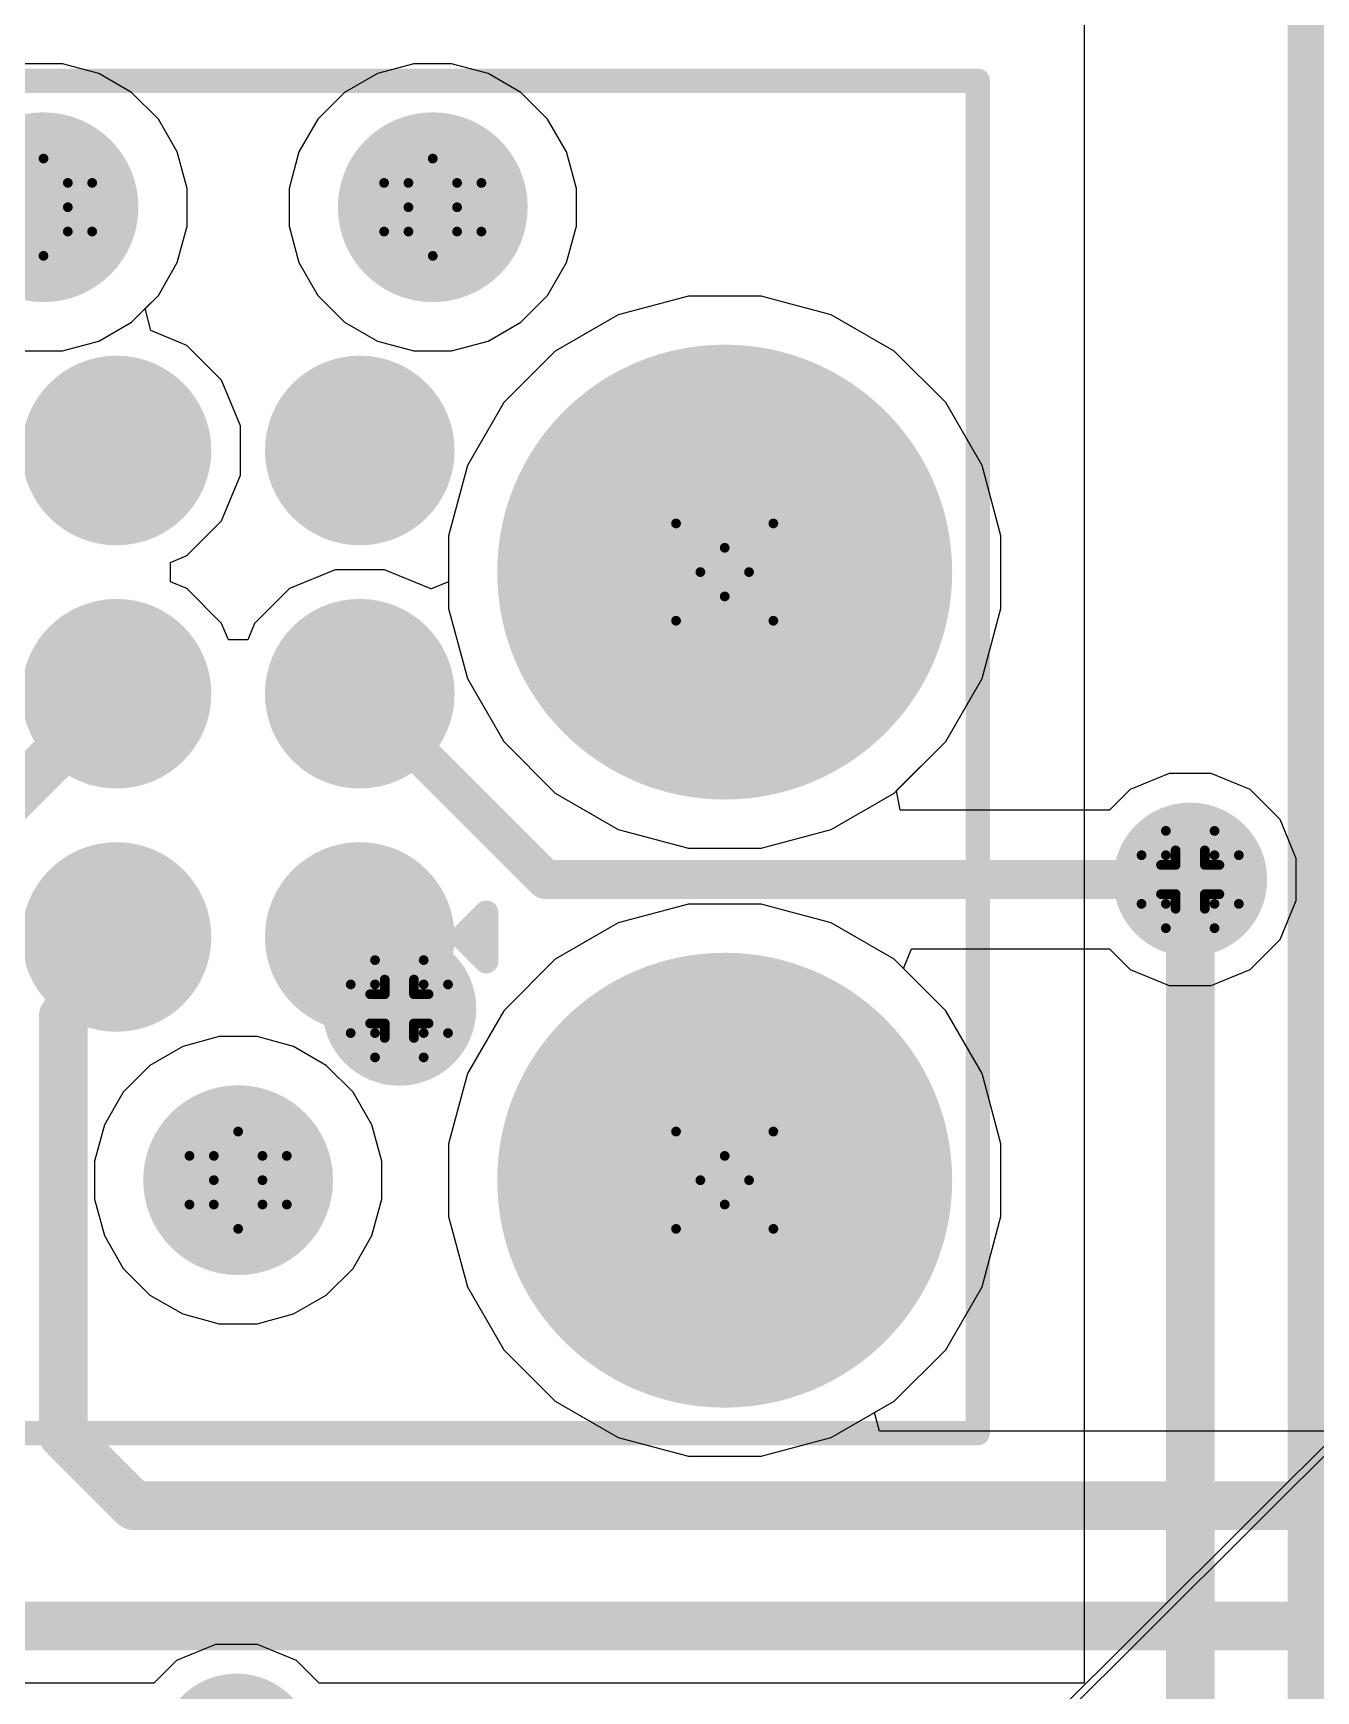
# Model space of a CAD drawing. Header units: inches. Extents: x -5 to 5258, y -4 to 5281.
# Drawn here: x 8.31 to 15.01, y 53.34 to 61.99 of the extents above; entities that cross this region are included whole.
import ezdxf

# ---------------------------------------------------------------- set-up
doc = ezdxf.new("R2010")
doc.units = ezdxf.units.IN
for name, color, linetype in [('Bottom Layer', 5, 'Continuous'), ('Bottom Solder', 6, 'Continuous'), ('Drill Drawing', 1, 'Continuous'), ('Pad Holes', 156, 'Continuous'), ('Top Layer', 1, 'Continuous'), ('Top Overlay', 2, 'Continuous'), ('Top Paste', 8, 'Continuous'), ('Top Solder', 216, 'Continuous'), ('Via Holes', 16, 'Continuous')]:
    doc.layers.add(name, color=color, linetype=linetype)

# ---------------------------------------------------------------- blocks, each defined once
blk = doc.blocks.new('28_UFQFPN__4_4__9')
at = {"layer": 'Top Solder'}
for p in [(-1.7388, 1.7112), (-1.2888, 2.2112)]:
    blk.add_line(p, (5248.3728, 5235.4208), dxfattribs=at)
blk = doc.blocks.new('TC2030_IDC__111')
at = {"layer": 'Bottom Solder'}
h = blk.add_hatch(color=6, dxfattribs=at)
edge = h.paths.add_edge_path()
edge.add_arc((2.54, 1.016), 0.1016, 0, 360)
h = blk.add_hatch(color=6, dxfattribs=at)
edge = h.paths.add_edge_path()
edge.add_arc((-2.54, 0), 0.1016, 0, 360)
h = blk.add_hatch(color=6, dxfattribs=at)
edge = h.paths.add_edge_path()
edge.add_arc((2.54, -1.016), 0.1016, 0, 360)
h = blk.add_hatch(color=6, dxfattribs=at)
edge = h.paths.add_edge_path()
edge.add_arc((-2.54, -2.54), 0.1016, 0, 360)
h = blk.add_hatch(color=6, dxfattribs=at)
edge = h.paths.add_edge_path()
edge.add_arc((0.635, -2.54), 0.1016, 0, 360)
at = {"layer": 'Pad Holes'}
h = blk.add_hatch(color=7, dxfattribs=at)
edge = h.paths.add_edge_path()
edge.add_arc((2.54, 1.016), 0.4955, 0, 360)
h = blk.add_hatch(color=7, dxfattribs=at)
edge = h.paths.add_edge_path()
edge.add_arc((-2.54, 0), 0.4955, 0, 360)
h = blk.add_hatch(color=7, dxfattribs=at)
edge = h.paths.add_edge_path()
edge.add_arc((2.54, -1.016), 0.4955, 0, 360)
h = blk.add_hatch(color=7, dxfattribs=at)
edge = h.paths.add_edge_path()
edge.add_arc((-2.54, -2.54), 1.1875, 0, 360)
h = blk.add_hatch(color=7, dxfattribs=at)
edge = h.paths.add_edge_path()
edge.add_arc((0.635, -2.54), 1.1875, 0, 360)
at = {"layer": 'Top Layer'}
h = blk.add_hatch(color=1, dxfattribs=at)
edge = h.paths.add_edge_path()
edge.add_arc((-1.27, 0.635), 0.3935, 0, 360)
h = blk.add_hatch(color=1, dxfattribs=at)
edge = h.paths.add_edge_path()
edge.add_arc((0, 0.635), 0.3935, 0, 360)
h = blk.add_hatch(color=1, dxfattribs=at)
edge = h.paths.add_edge_path()
edge.add_arc((1.27, 0.635), 0.3935, 0, 360)
h = blk.add_hatch(color=1, dxfattribs=at)
edge = h.paths.add_edge_path()
edge.add_arc((-1.27, -0.635), 0.3935, 0, 360)
h = blk.add_hatch(color=1, dxfattribs=at)
edge = h.paths.add_edge_path()
edge.add_arc((-1.27, -0.635), 0.3935, 0, 360)
h = blk.add_hatch(color=1, dxfattribs=at)
edge = h.paths.add_edge_path()
edge.add_arc((0, -0.635), 0.3935, 0, 360)
h = blk.add_hatch(color=1, dxfattribs=at)
edge = h.paths.add_edge_path()
edge.add_arc((1.27, -0.635), 0.3935, 0, 360)
at = {"layer": 'Top Paste'}
h = blk.add_hatch(color=8, dxfattribs=at)
edge = h.paths.add_edge_path()
edge.add_arc((-1.27, 0.635), 0.3935, 0, 360)
h = blk.add_hatch(color=8, dxfattribs=at)
edge = h.paths.add_edge_path()
edge.add_arc((0, 0.635), 0.3935, 0, 360)
h = blk.add_hatch(color=8, dxfattribs=at)
edge = h.paths.add_edge_path()
edge.add_arc((1.27, 0.635), 0.3935, 0, 360)
h = blk.add_hatch(color=8, dxfattribs=at)
edge = h.paths.add_edge_path()
edge.add_arc((-1.27, -0.635), 0.3935, 0, 360)
h = blk.add_hatch(color=8, dxfattribs=at)
edge = h.paths.add_edge_path()
edge.add_arc((-1.27, -0.635), 0.3935, 0, 360)
h = blk.add_hatch(color=8, dxfattribs=at)
edge = h.paths.add_edge_path()
edge.add_arc((0, -0.635), 0.3935, 0, 360)
h = blk.add_hatch(color=8, dxfattribs=at)
edge = h.paths.add_edge_path()
edge.add_arc((1.27, -0.635), 0.3935, 0, 360)
at = {"layer": 'Top Solder'}
h = blk.add_hatch(color=216, dxfattribs=at)
edge = h.paths.add_edge_path()
edge.add_arc((-1.27, 0.635), 0.4951, 0, 360)
h = blk.add_hatch(color=216, dxfattribs=at)
edge = h.paths.add_edge_path()
edge.add_arc((0, 0.635), 0.4951, 0, 360)
h = blk.add_hatch(color=216, dxfattribs=at)
edge = h.paths.add_edge_path()
edge.add_arc((1.27, 0.635), 0.4951, 0, 360)
h = blk.add_hatch(color=216, dxfattribs=at)
edge = h.paths.add_edge_path()
edge.add_arc((2.54, 1.016), 0.1016, 0, 360)
h = blk.add_hatch(color=216, dxfattribs=at)
edge = h.paths.add_edge_path()
edge.add_arc((-2.54, 0), 0.1016, 0, 360)
h = blk.add_hatch(color=216, dxfattribs=at)
edge = h.paths.add_edge_path()
edge.add_arc((-1.27, -0.635), 0.4951, 0, 360)
h = blk.add_hatch(color=216, dxfattribs=at)
edge = h.paths.add_edge_path()
edge.add_arc((-1.27, -0.635), 0.4951, 0, 360)
h = blk.add_hatch(color=216, dxfattribs=at)
edge = h.paths.add_edge_path()
edge.add_arc((0, -0.635), 0.4951, 0, 360)
h = blk.add_hatch(color=216, dxfattribs=at)
edge = h.paths.add_edge_path()
edge.add_arc((1.27, -0.635), 0.4951, 0, 360)
h = blk.add_hatch(color=216, dxfattribs=at)
edge = h.paths.add_edge_path()
edge.add_arc((2.54, -1.016), 0.1016, 0, 360)
h = blk.add_hatch(color=216, dxfattribs=at)
edge = h.paths.add_edge_path()
edge.add_arc((-2.54, -2.54), 0.1016, 0, 360)
h = blk.add_hatch(color=216, dxfattribs=at)
edge = h.paths.add_edge_path()
edge.add_arc((0.635, -2.54), 0.1016, 0, 360)
at = {"layer": 'Top Overlay'}
for points in [[(-3.8608, 3.8608, 0.127, 0.127, 0), (-3.8608, -3.8608, 0.127, 0.127, 0)], [(3.2004, 3.8608, 0.127, 0.127, 0), (3.2004, -3.8608, 0.127, 0.127, 0)], [(-1.27, -1.1684, 0.127, 0.127, 0), (-1.397, -1.2954, 0.127, 0.127, 0)], [(-1.27, -1.1684, 0.127, 0.127, 0), (-1.143, -1.2954, 0.127, 0.127, 0)], [(-1.397, -1.2954, 0.127, 0.127, 0), (-1.143, -1.2954, 0.127, 0.127, 0)], [(-3.8608, -3.8608, 0.127, 0.127, 0), (3.2004, -3.8608, 0.127, 0.127, 0)]]:
    blk.add_lwpolyline(points, format="xyseb", dxfattribs=at)
for points in [[(-1.3017, -1.1684, 0.0635, 0.0635, 1), (-1.2383, -1.1684, 0.0635, 0.0635, 1)], [(-1.3017, -1.1684, 0.0635, 0.0635, 1), (-1.2383, -1.1684, 0.0635, 0.0635, 1)], [(-1.4287, -1.2954, 0.0635, 0.0635, 1), (-1.3653, -1.2954, 0.0635, 0.0635, 1)], [(-1.4287, -1.2954, 0.0635, 0.0635, 1), (-1.3653, -1.2954, 0.0635, 0.0635, 1)], [(-1.1748, -1.2954, 0.0635, 0.0635, 1), (-1.1113, -1.2954, 0.0635, 0.0635, 1)], [(-1.1748, -1.2954, 0.0635, 0.0635, 1), (-1.1113, -1.2954, 0.0635, 0.0635, 1)], [(-3.8925, -3.8608, 0.0635, 0.0635, 1), (-3.8291, -3.8608, 0.0635, 0.0635, 1)], [(-3.8925, -3.8608, 0.0635, 0.0635, 1), (-3.8291, -3.8608, 0.0635, 0.0635, 1)], [(3.1686, -3.8608, 0.0635, 0.0635, 1), (3.2321, -3.8608, 0.0635, 0.0635, 1)], [(3.1686, -3.8608, 0.0635, 0.0635, 1), (3.2321, -3.8608, 0.0635, 0.0635, 1)]]:
    blk.add_lwpolyline(points, format="xyseb", close=True, dxfattribs=at)

msp = doc.modelspace()

# ---------------------------------------------------------------- hatches: boundary and pattern name
at = {"layer": 'Bottom Layer'}
h = msp.add_hatch(color=5, dxfattribs=at)
edge = h.paths.add_edge_path()
edge.add_arc((14.351, 57.573), 0.3, 0, 360)
h = msp.add_hatch(color=5, dxfattribs=at)
edge = h.paths.add_edge_path()
edge.add_arc((10.2226, 56.8982), 0.3, 0, 360)
at = {"layer": 'Bottom Solder'}
h = msp.add_hatch(color=6, dxfattribs=at)
edge = h.paths.add_edge_path()
edge.add_arc((14.351, 57.573), 0.4016, 0, 360)
h = msp.add_hatch(color=6, dxfattribs=at)
edge = h.paths.add_edge_path()
edge.add_arc((10.2226, 56.8982), 0.4016, 0, 360)
h = msp.add_hatch(color=6, dxfattribs=at)
edge = h.paths.add_edge_path()
edge.add_arc((9.3725, 53.0256), 0.4016, 0, 360)
at = {"layer": 'Top Layer'}
h = msp.add_hatch(color=1, dxfattribs=at)
edge = h.paths.add_edge_path()
edge.add_arc((14.351, 57.573), 0.3, 0, 360)
h = msp.add_hatch(color=1, dxfattribs=at)
edge = h.paths.add_edge_path()
edge.add_arc((10.2226, 56.8982), 0.3, 0, 360)
at = {"layer": 'Top Solder'}
h = msp.add_hatch(color=216, dxfattribs=at)
edge = h.paths.add_edge_path()
edge.add_arc((14.351, 57.573), 0.4016, 0, 360)
h = msp.add_hatch(color=216, dxfattribs=at)
edge = h.paths.add_edge_path()
edge.add_arc((10.2226, 56.8982), 0.4016, 0, 360)
h = msp.add_hatch(color=216, dxfattribs=at)
edge = h.paths.add_edge_path()
edge.add_arc((9.3725, 53.0256), 0.4016, 0, 360)
at = {"layer": 'Via Holes'}
h = msp.add_hatch(color=7, dxfattribs=at)
edge = h.paths.add_edge_path()
edge.add_arc((14.351, 57.573), 0.15, 0, 360)
h = msp.add_hatch(color=7, dxfattribs=at)
edge = h.paths.add_edge_path()
edge.add_arc((10.2226, 56.8982), 0.15, 0, 360)

# ---------------------------------------------------------------- linework, layer by layer
at = {"layer": 'Bottom Layer'}
for p, q in [((13.7977, 71.3353), (13.7977, 57.6849)), ((8.4636, 61.8327), (8.2663, 61.8327)), ((8.6543, 61.7816), (8.4636, 61.8327)), ((10.2983, 61.8327), (10.1077, 61.7816)), ((10.4956, 61.8327), (10.2983, 61.8327)), ((10.6863, 61.7816), (10.4956, 61.8327)), ((8.8252, 61.6829), (8.6543, 61.7816)), ((10.1077, 61.7816), (9.9368, 61.6829)), ((10.8572, 61.6829), (10.6863, 61.7816)), ((8.9647, 61.5434), (8.8252, 61.6829)), ((9.9368, 61.6829), (9.7972, 61.5434)), ((10.9967, 61.5434), (10.8572, 61.6829)), ((9.0634, 61.3725), (8.9647, 61.5434)), ((9.7972, 61.5434), (9.6986, 61.3725)), ((11.0954, 61.3725), (10.9967, 61.5434)), ((9.1145, 61.1819), (9.0634, 61.3725)), ((9.6986, 61.3725), (9.6475, 61.1819)), ((11.1465, 61.1819), (11.0954, 61.3725)), ((9.1145, 60.9845), (9.1145, 61.1819)), ((9.6475, 61.1819), (9.6475, 60.9845)), ((11.1465, 60.9845), (11.1465, 61.1819)), ((9.0634, 60.7939), (9.1145, 60.9845)), ((9.6475, 60.9845), (9.6986, 60.7939)), ((11.0954, 60.7939), (11.1465, 60.9845)), ((8.9647, 60.623), (9.0634, 60.7939)), ((9.6986, 60.7939), (9.7972, 60.623)), ((10.9967, 60.623), (11.0954, 60.7939)), ((8.8252, 60.4835), (8.9647, 60.623)), ((9.7972, 60.623), (9.9368, 60.4835)), ((10.8572, 60.4835), (10.9967, 60.623)), ((11.7312, 60.6197), (11.3646, 60.5215)), ((12.1108, 60.6197), (11.7312, 60.6197)), ((12.4774, 60.5215), (12.1108, 60.6197)), ((11.3646, 60.5215), (11.0359, 60.3317)), ((12.8061, 60.3317), (12.4774, 60.5215)), ((8.6543, 60.3848), (8.8252, 60.4835)), ((9.9368, 60.4835), (10.1077, 60.3848)), ((10.6863, 60.3848), (10.8572, 60.4835)), ((8.2663, 60.3337), (8.4636, 60.3337)), ((8.4636, 60.3337), (8.6543, 60.3848)), ((10.1077, 60.3848), (10.2983, 60.3337)), ((10.2983, 60.3337), (10.4956, 60.3337)), ((10.4956, 60.3337), (10.6863, 60.3848)), ((11.0359, 60.3317), (10.7675, 60.0633)), ((13.0745, 60.0633), (12.8061, 60.3317)), ((10.7675, 60.0633), (10.5777, 59.7346)), ((13.2642, 59.7346), (13.0745, 60.0633)), ((10.5777, 59.7346), (10.4795, 59.368)), ((13.3625, 59.368), (13.2642, 59.7346)), ((10.4795, 59.368), (10.4795, 58.9884)), ((13.3625, 58.9884), (13.3625, 59.368)), ((10.4795, 58.9884), (10.5777, 58.6218)), ((13.2642, 58.6218), (13.3625, 58.9884)), ((10.5777, 58.6218), (10.7675, 58.2931)), ((13.0745, 58.2931), (13.2642, 58.6218)), ((10.7675, 58.2931), (11.0359, 58.0247)), ((12.8061, 58.0247), (13.0745, 58.2931)), ((11.0359, 58.0247), (11.3646, 57.8349)), ((12.4774, 57.8349), (12.8061, 58.0247)), ((11.3646, 57.8349), (11.7312, 57.7367)), ((12.1108, 57.7367), (12.4774, 57.8349)), ((11.7312, 57.7367), (12.1108, 57.7367)), ((13.7977, 57.6849), (13.797, 57.6832)), ((13.797, 57.6832), (13.797, 57.4628)), ((11.7312, 57.4447), (11.3646, 57.3465)), ((12.1108, 57.4447), (11.7312, 57.4447)), ((12.4774, 57.3465), (12.1108, 57.4447)), ((13.797, 57.4628), (13.7977, 57.4612)), ((13.7977, 57.4612), (13.7977, 53.3779)), ((11.3646, 57.3465), (11.0359, 57.1567)), ((12.8061, 57.1567), (12.4774, 57.3465)), ((11.0359, 57.1567), (10.7675, 56.8883)), ((13.0745, 56.8883), (12.8061, 57.1567)), ((10.7675, 56.8883), (10.5777, 56.5596)), ((13.2642, 56.5596), (13.0745, 56.8883)), ((9.0917, 56.7016), (8.9208, 56.6029)), ((9.2823, 56.7527), (9.0917, 56.7016)), ((9.4796, 56.7527), (9.2823, 56.7527)), ((9.6703, 56.7016), (9.4796, 56.7527)), ((9.8412, 56.6029), (9.6703, 56.7016)), ((8.9208, 56.6029), (8.7812, 56.4634)), ((9.9807, 56.4634), (9.8412, 56.6029)), ((10.5777, 56.5596), (10.4795, 56.193)), ((13.3625, 56.193), (13.2642, 56.5596)), ((8.7812, 56.4634), (8.6826, 56.2925)), ((10.0794, 56.2925), (9.9807, 56.4634)), ((8.6826, 56.2925), (8.6315, 56.1019)), ((10.1305, 56.1019), (10.0794, 56.2925)), ((10.4795, 56.193), (10.4795, 55.8134)), ((13.3625, 55.8134), (13.3625, 56.193)), ((8.6315, 56.1019), (8.6315, 55.9045)), ((10.1305, 55.9045), (10.1305, 56.1019)), ((8.6315, 55.9045), (8.6826, 55.7139)), ((10.0794, 55.7139), (10.1305, 55.9045)), ((10.4795, 55.8134), (10.5777, 55.4468)), ((13.2642, 55.4468), (13.3625, 55.8134)), ((8.6826, 55.7139), (8.7812, 55.543)), ((9.9807, 55.543), (10.0794, 55.7139)), ((8.7812, 55.543), (8.9208, 55.4035)), ((9.8412, 55.4035), (9.9807, 55.543)), ((8.9208, 55.4035), (9.0917, 55.3048)), ((9.6703, 55.3048), (9.8412, 55.4035)), ((10.5777, 55.4468), (10.7675, 55.1181)), ((13.0745, 55.1181), (13.2642, 55.4468)), ((9.0917, 55.3048), (9.2823, 55.2537)), ((9.2823, 55.2537), (9.4796, 55.2537)), ((9.4796, 55.2537), (9.6703, 55.3048)), ((10.7675, 55.1181), (11.0359, 54.8497)), ((12.8061, 54.8497), (13.0745, 55.1181)), ((11.0359, 54.8497), (11.3646, 54.6599)), ((12.4774, 54.6599), (12.8061, 54.8497)), ((11.3646, 54.6599), (11.7312, 54.5617)), ((12.1108, 54.5617), (12.4774, 54.6599)), ((11.7312, 54.5617), (12.1108, 54.5617)), ((9.2623, 53.5796), (9.0587, 53.4953)), ((9.4827, 53.5796), (9.2623, 53.5796)), ((9.6863, 53.4953), (9.4827, 53.5796)), ((9.0587, 53.4953), (8.9413, 53.3779)), ((9.8037, 53.3779), (9.6863, 53.4953)), ((8.9413, 53.3779), (4.572, 53.3779)), ((13.7977, 53.3779), (9.8037, 53.3779))]:
    msp.add_line(p, q, dxfattribs=at)
for points in [[(14.986, 52.1199, 0.254, 0.254, 0), (14.986, 69.8225, 0.254, 0.254, 0)], [(14.351, 57.573, 0.254, 0.254, 0), (14.351, 57.658, 0.254, 0.254, 0)], [(14.351, 52.6513, 0.254, 0.254, 0), (14.351, 57.573, 0.254, 0.254, 0)]]:
    msp.add_lwpolyline(points, format="xyseb", dxfattribs=at)
for points in [[(14.2875, 57.658, 0.127, 0.127, 1), (14.4145, 57.658, 0.127, 0.127, 1)], [(14.2875, 57.573, 0.127, 0.127, 1), (14.4145, 57.573, 0.127, 0.127, 1)], [(14.2875, 57.573, 0.127, 0.127, 1), (14.4145, 57.573, 0.127, 0.127, 1)]]:
    msp.add_lwpolyline(points, format="xyseb", close=True, dxfattribs=at)
at = {"layer": 'Drill Drawing'}
for points in [[(8.238, 61.2102, 0.0508, 0.0508, 0), (8.365, 61.3372, 0.0508, 0.0508, 0)], [(8.365, 61.3372, 0.0508, 0.0508, 0), (8.492, 61.2102, 0.0508, 0.0508, 0)], [(10.27, 61.2102, 0.0508, 0.0508, 0), (10.397, 61.3372, 0.0508, 0.0508, 0)], [(10.397, 61.3372, 0.0508, 0.0508, 0), (10.524, 61.2102, 0.0508, 0.0508, 0)], [(8.492, 61.2102, 0.0508, 0.0508, 0), (8.619, 61.2102, 0.0508, 0.0508, 0)], [(8.492, 61.0832, 0.0508, 0.0508, 0), (8.619, 61.2102, 0.0508, 0.0508, 0)], [(10.143, 61.2102, 0.0508, 0.0508, 0), (10.27, 61.0832, 0.0508, 0.0508, 0)], [(10.143, 61.2102, 0.0508, 0.0508, 0), (10.27, 61.2102, 0.0508, 0.0508, 0)], [(10.524, 61.2102, 0.0508, 0.0508, 0), (10.651, 61.2102, 0.0508, 0.0508, 0)], [(10.524, 61.0832, 0.0508, 0.0508, 0), (10.651, 61.2102, 0.0508, 0.0508, 0)], [(8.492, 61.0832, 0.0508, 0.0508, 0), (8.619, 60.9562, 0.0508, 0.0508, 0)], [(10.143, 60.9562, 0.0508, 0.0508, 0), (10.27, 61.0832, 0.0508, 0.0508, 0)], [(10.524, 61.0832, 0.0508, 0.0508, 0), (10.651, 60.9562, 0.0508, 0.0508, 0)], [(8.238, 60.9562, 0.0508, 0.0508, 0), (8.365, 60.8292, 0.0508, 0.0508, 0)], [(8.365, 60.8292, 0.0508, 0.0508, 0), (8.492, 60.9562, 0.0508, 0.0508, 0)], [(8.492, 60.9562, 0.0508, 0.0508, 0), (8.619, 60.9562, 0.0508, 0.0508, 0)], [(10.143, 60.9562, 0.0508, 0.0508, 0), (10.27, 60.9562, 0.0508, 0.0508, 0)], [(10.27, 60.9562, 0.0508, 0.0508, 0), (10.397, 60.8292, 0.0508, 0.0508, 0)], [(10.397, 60.8292, 0.0508, 0.0508, 0), (10.524, 60.9562, 0.0508, 0.0508, 0)], [(10.524, 60.9562, 0.0508, 0.0508, 0), (10.651, 60.9562, 0.0508, 0.0508, 0)], [(11.667, 59.4322, 0.0508, 0.0508, 0), (11.921, 59.3052, 0.0508, 0.0508, 0)], [(11.667, 59.4322, 0.0508, 0.0508, 0), (11.794, 59.1782, 0.0508, 0.0508, 0)], [(11.921, 59.3052, 0.0508, 0.0508, 0), (12.175, 59.4322, 0.0508, 0.0508, 0)], [(12.048, 59.1782, 0.0508, 0.0508, 0), (12.175, 59.4322, 0.0508, 0.0508, 0)], [(11.667, 58.9242, 0.0508, 0.0508, 0), (11.794, 59.1782, 0.0508, 0.0508, 0)], [(12.048, 59.1782, 0.0508, 0.0508, 0), (12.175, 58.9242, 0.0508, 0.0508, 0)], [(11.667, 58.9242, 0.0508, 0.0508, 0), (11.921, 59.0512, 0.0508, 0.0508, 0)], [(11.921, 59.0512, 0.0508, 0.0508, 0), (12.175, 58.9242, 0.0508, 0.0508, 0)], [(14.224, 57.7, 0.0508, 0.0508, 0), (14.224, 57.827, 0.0508, 0.0508, 0)], [(14.224, 57.827, 0.0508, 0.0508, 0), (14.478, 57.827, 0.0508, 0.0508, 0)], [(14.478, 57.7, 0.0508, 0.0508, 0), (14.478, 57.827, 0.0508, 0.0508, 0)], [(14.2748, 57.6492, 0.0508, 0.0508, 0), (14.2748, 57.7254, 0.0508, 0.0508, 0)], [(14.2748, 57.7254, 0.0508, 0.0508, 0), (14.4272, 57.7254, 0.0508, 0.0508, 0)], [(14.4272, 57.6492, 0.0508, 0.0508, 0), (14.4272, 57.7254, 0.0508, 0.0508, 0)], [(14.097, 57.446, 0.0508, 0.0508, 0), (14.097, 57.7, 0.0508, 0.0508, 0)], [(14.097, 57.7, 0.0508, 0.0508, 0), (14.224, 57.7, 0.0508, 0.0508, 0)], [(14.1986, 57.4968, 0.0508, 0.0508, 0), (14.1986, 57.6492, 0.0508, 0.0508, 0)], [(14.1986, 57.6492, 0.0508, 0.0508, 0), (14.2748, 57.6492, 0.0508, 0.0508, 0)], [(14.4272, 57.6492, 0.0508, 0.0508, 0), (14.5034, 57.6492, 0.0508, 0.0508, 0)], [(14.478, 57.7, 0.0508, 0.0508, 0), (14.605, 57.7, 0.0508, 0.0508, 0)], [(14.5034, 57.4968, 0.0508, 0.0508, 0), (14.5034, 57.6492, 0.0508, 0.0508, 0)], [(14.605, 57.446, 0.0508, 0.0508, 0), (14.605, 57.7, 0.0508, 0.0508, 0)], [(14.097, 57.446, 0.0508, 0.0508, 0), (14.224, 57.446, 0.0508, 0.0508, 0)], [(14.1986, 57.4968, 0.0508, 0.0508, 0), (14.2748, 57.4968, 0.0508, 0.0508, 0)], [(14.224, 57.319, 0.0508, 0.0508, 0), (14.224, 57.446, 0.0508, 0.0508, 0)], [(14.2748, 57.4206, 0.0508, 0.0508, 0), (14.2748, 57.4968, 0.0508, 0.0508, 0)], [(14.4272, 57.4968, 0.0508, 0.0508, 0), (14.5034, 57.4968, 0.0508, 0.0508, 0)], [(14.4272, 57.4206, 0.0508, 0.0508, 0), (14.4272, 57.4968, 0.0508, 0.0508, 0)], [(14.478, 57.446, 0.0508, 0.0508, 0), (14.605, 57.446, 0.0508, 0.0508, 0)], [(14.478, 57.319, 0.0508, 0.0508, 0), (14.478, 57.446, 0.0508, 0.0508, 0)], [(14.2748, 57.4206, 0.0508, 0.0508, 0), (14.4272, 57.4206, 0.0508, 0.0508, 0)], [(14.224, 57.319, 0.0508, 0.0508, 0), (14.478, 57.319, 0.0508, 0.0508, 0)], [(10.0956, 57.0252, 0.0508, 0.0508, 0), (10.0956, 57.1522, 0.0508, 0.0508, 0)], [(10.0956, 57.1522, 0.0508, 0.0508, 0), (10.3496, 57.1522, 0.0508, 0.0508, 0)], [(10.3496, 57.0252, 0.0508, 0.0508, 0), (10.3496, 57.1522, 0.0508, 0.0508, 0)], [(9.9686, 56.7712, 0.0508, 0.0508, 0), (9.9686, 57.0252, 0.0508, 0.0508, 0)], [(9.9686, 57.0252, 0.0508, 0.0508, 0), (10.0956, 57.0252, 0.0508, 0.0508, 0)], [(10.1464, 56.9744, 0.0508, 0.0508, 0), (10.1464, 57.0506, 0.0508, 0.0508, 0)], [(10.1464, 57.0506, 0.0508, 0.0508, 0), (10.2988, 57.0506, 0.0508, 0.0508, 0)], [(10.2988, 56.9744, 0.0508, 0.0508, 0), (10.2988, 57.0506, 0.0508, 0.0508, 0)], [(10.3496, 57.0252, 0.0508, 0.0508, 0), (10.4766, 57.0252, 0.0508, 0.0508, 0)], [(10.4766, 56.7712, 0.0508, 0.0508, 0), (10.4766, 57.0252, 0.0508, 0.0508, 0)], [(10.0702, 56.822, 0.0508, 0.0508, 0), (10.0702, 56.9744, 0.0508, 0.0508, 0)], [(10.0702, 56.9744, 0.0508, 0.0508, 0), (10.1464, 56.9744, 0.0508, 0.0508, 0)], [(10.2988, 56.9744, 0.0508, 0.0508, 0), (10.375, 56.9744, 0.0508, 0.0508, 0)], [(10.375, 56.822, 0.0508, 0.0508, 0), (10.375, 56.9744, 0.0508, 0.0508, 0)], [(9.9686, 56.7712, 0.0508, 0.0508, 0), (10.0956, 56.7712, 0.0508, 0.0508, 0)], [(10.0702, 56.822, 0.0508, 0.0508, 0), (10.1464, 56.822, 0.0508, 0.0508, 0)], [(10.0956, 56.6442, 0.0508, 0.0508, 0), (10.0956, 56.7712, 0.0508, 0.0508, 0)], [(10.1464, 56.7458, 0.0508, 0.0508, 0), (10.1464, 56.822, 0.0508, 0.0508, 0)], [(10.2988, 56.822, 0.0508, 0.0508, 0), (10.375, 56.822, 0.0508, 0.0508, 0)], [(10.2988, 56.7458, 0.0508, 0.0508, 0), (10.2988, 56.822, 0.0508, 0.0508, 0)], [(10.3496, 56.7712, 0.0508, 0.0508, 0), (10.4766, 56.7712, 0.0508, 0.0508, 0)], [(10.3496, 56.6442, 0.0508, 0.0508, 0), (10.3496, 56.7712, 0.0508, 0.0508, 0)], [(10.1464, 56.7458, 0.0508, 0.0508, 0), (10.2988, 56.7458, 0.0508, 0.0508, 0)], [(10.0956, 56.6442, 0.0508, 0.0508, 0), (10.3496, 56.6442, 0.0508, 0.0508, 0)], [(9.254, 56.1302, 0.0508, 0.0508, 0), (9.381, 56.2572, 0.0508, 0.0508, 0)], [(9.381, 56.2572, 0.0508, 0.0508, 0), (9.508, 56.1302, 0.0508, 0.0508, 0)], [(11.667, 56.2572, 0.0508, 0.0508, 0), (11.921, 56.1302, 0.0508, 0.0508, 0)], [(11.667, 56.2572, 0.0508, 0.0508, 0), (11.794, 56.0032, 0.0508, 0.0508, 0)], [(11.921, 56.1302, 0.0508, 0.0508, 0), (12.175, 56.2572, 0.0508, 0.0508, 0)], [(12.048, 56.0032, 0.0508, 0.0508, 0), (12.175, 56.2572, 0.0508, 0.0508, 0)], [(9.127, 56.1302, 0.0508, 0.0508, 0), (9.254, 56.0032, 0.0508, 0.0508, 0)], [(9.127, 56.1302, 0.0508, 0.0508, 0), (9.254, 56.1302, 0.0508, 0.0508, 0)], [(9.508, 56.1302, 0.0508, 0.0508, 0), (9.635, 56.1302, 0.0508, 0.0508, 0)], [(9.508, 56.0032, 0.0508, 0.0508, 0), (9.635, 56.1302, 0.0508, 0.0508, 0)], [(9.127, 55.8762, 0.0508, 0.0508, 0), (9.254, 56.0032, 0.0508, 0.0508, 0)], [(9.508, 56.0032, 0.0508, 0.0508, 0), (9.635, 55.8762, 0.0508, 0.0508, 0)], [(11.667, 55.7492, 0.0508, 0.0508, 0), (11.794, 56.0032, 0.0508, 0.0508, 0)], [(12.048, 56.0032, 0.0508, 0.0508, 0), (12.175, 55.7492, 0.0508, 0.0508, 0)], [(9.127, 55.8762, 0.0508, 0.0508, 0), (9.254, 55.8762, 0.0508, 0.0508, 0)], [(9.254, 55.8762, 0.0508, 0.0508, 0), (9.381, 55.7492, 0.0508, 0.0508, 0)], [(9.381, 55.7492, 0.0508, 0.0508, 0), (9.508, 55.8762, 0.0508, 0.0508, 0)], [(9.508, 55.8762, 0.0508, 0.0508, 0), (9.635, 55.8762, 0.0508, 0.0508, 0)], [(11.667, 55.7492, 0.0508, 0.0508, 0), (11.921, 55.8762, 0.0508, 0.0508, 0)], [(11.921, 55.8762, 0.0508, 0.0508, 0), (12.175, 55.7492, 0.0508, 0.0508, 0)]]:
    msp.add_lwpolyline(points, format="xyseb", dxfattribs=at)
for points in [[(8.3523, 61.3372, 0.0254, 0.0254, 1), (8.3777, 61.3372, 0.0254, 0.0254, 1)], [(8.3523, 61.3372, 0.0254, 0.0254, 1), (8.3777, 61.3372, 0.0254, 0.0254, 1)], [(10.3843, 61.3372, 0.0254, 0.0254, 1), (10.4097, 61.3372, 0.0254, 0.0254, 1)], [(10.3843, 61.3372, 0.0254, 0.0254, 1), (10.4097, 61.3372, 0.0254, 0.0254, 1)], [(8.4793, 61.2102, 0.0254, 0.0254, 1), (8.5047, 61.2102, 0.0254, 0.0254, 1)], [(8.4793, 61.2102, 0.0254, 0.0254, 1), (8.5047, 61.2102, 0.0254, 0.0254, 1)], [(8.6063, 61.2102, 0.0254, 0.0254, 1), (8.6317, 61.2102, 0.0254, 0.0254, 1)], [(8.6063, 61.2102, 0.0254, 0.0254, 1), (8.6317, 61.2102, 0.0254, 0.0254, 1)], [(10.1303, 61.2102, 0.0254, 0.0254, 1), (10.1557, 61.2102, 0.0254, 0.0254, 1)], [(10.1303, 61.2102, 0.0254, 0.0254, 1), (10.1557, 61.2102, 0.0254, 0.0254, 1)], [(10.2573, 61.2102, 0.0254, 0.0254, 1), (10.2827, 61.2102, 0.0254, 0.0254, 1)], [(10.2573, 61.2102, 0.0254, 0.0254, 1), (10.2827, 61.2102, 0.0254, 0.0254, 1)], [(10.5113, 61.2102, 0.0254, 0.0254, 1), (10.5367, 61.2102, 0.0254, 0.0254, 1)], [(10.5113, 61.2102, 0.0254, 0.0254, 1), (10.5367, 61.2102, 0.0254, 0.0254, 1)], [(10.6383, 61.2102, 0.0254, 0.0254, 1), (10.6637, 61.2102, 0.0254, 0.0254, 1)], [(10.6383, 61.2102, 0.0254, 0.0254, 1), (10.6637, 61.2102, 0.0254, 0.0254, 1)], [(8.4793, 61.0832, 0.0254, 0.0254, 1), (8.5047, 61.0832, 0.0254, 0.0254, 1)], [(8.4793, 61.0832, 0.0254, 0.0254, 1), (8.5047, 61.0832, 0.0254, 0.0254, 1)], [(10.2573, 61.0832, 0.0254, 0.0254, 1), (10.2827, 61.0832, 0.0254, 0.0254, 1)], [(10.2573, 61.0832, 0.0254, 0.0254, 1), (10.2827, 61.0832, 0.0254, 0.0254, 1)], [(10.5113, 61.0832, 0.0254, 0.0254, 1), (10.5367, 61.0832, 0.0254, 0.0254, 1)], [(10.5113, 61.0832, 0.0254, 0.0254, 1), (10.5367, 61.0832, 0.0254, 0.0254, 1)], [(8.4793, 60.9562, 0.0254, 0.0254, 1), (8.5047, 60.9562, 0.0254, 0.0254, 1)], [(8.4793, 60.9562, 0.0254, 0.0254, 1), (8.5047, 60.9562, 0.0254, 0.0254, 1)], [(8.6063, 60.9562, 0.0254, 0.0254, 1), (8.6317, 60.9562, 0.0254, 0.0254, 1)], [(8.6063, 60.9562, 0.0254, 0.0254, 1), (8.6317, 60.9562, 0.0254, 0.0254, 1)], [(10.1303, 60.9562, 0.0254, 0.0254, 1), (10.1557, 60.9562, 0.0254, 0.0254, 1)], [(10.1303, 60.9562, 0.0254, 0.0254, 1), (10.1557, 60.9562, 0.0254, 0.0254, 1)], [(10.2573, 60.9562, 0.0254, 0.0254, 1), (10.2827, 60.9562, 0.0254, 0.0254, 1)], [(10.2573, 60.9562, 0.0254, 0.0254, 1), (10.2827, 60.9562, 0.0254, 0.0254, 1)], [(10.5113, 60.9562, 0.0254, 0.0254, 1), (10.5367, 60.9562, 0.0254, 0.0254, 1)], [(10.5113, 60.9562, 0.0254, 0.0254, 1), (10.5367, 60.9562, 0.0254, 0.0254, 1)], [(10.6383, 60.9562, 0.0254, 0.0254, 1), (10.6637, 60.9562, 0.0254, 0.0254, 1)], [(10.6383, 60.9562, 0.0254, 0.0254, 1), (10.6637, 60.9562, 0.0254, 0.0254, 1)], [(8.3523, 60.8292, 0.0254, 0.0254, 1), (8.3777, 60.8292, 0.0254, 0.0254, 1)], [(8.3523, 60.8292, 0.0254, 0.0254, 1), (8.3777, 60.8292, 0.0254, 0.0254, 1)], [(10.3843, 60.8292, 0.0254, 0.0254, 1), (10.4097, 60.8292, 0.0254, 0.0254, 1)], [(10.3843, 60.8292, 0.0254, 0.0254, 1), (10.4097, 60.8292, 0.0254, 0.0254, 1)], [(11.6543, 59.4322, 0.0254, 0.0254, 1), (11.6797, 59.4322, 0.0254, 0.0254, 1)], [(11.6543, 59.4322, 0.0254, 0.0254, 1), (11.6797, 59.4322, 0.0254, 0.0254, 1)], [(12.1623, 59.4322, 0.0254, 0.0254, 1), (12.1877, 59.4322, 0.0254, 0.0254, 1)], [(12.1623, 59.4322, 0.0254, 0.0254, 1), (12.1877, 59.4322, 0.0254, 0.0254, 1)], [(11.9083, 59.3052, 0.0254, 0.0254, 1), (11.9337, 59.3052, 0.0254, 0.0254, 1)], [(11.9083, 59.3052, 0.0254, 0.0254, 1), (11.9337, 59.3052, 0.0254, 0.0254, 1)], [(11.7813, 59.1782, 0.0254, 0.0254, 1), (11.8067, 59.1782, 0.0254, 0.0254, 1)], [(11.7813, 59.1782, 0.0254, 0.0254, 1), (11.8067, 59.1782, 0.0254, 0.0254, 1)], [(12.0353, 59.1782, 0.0254, 0.0254, 1), (12.0607, 59.1782, 0.0254, 0.0254, 1)], [(12.0353, 59.1782, 0.0254, 0.0254, 1), (12.0607, 59.1782, 0.0254, 0.0254, 1)], [(11.9083, 59.0512, 0.0254, 0.0254, 1), (11.9337, 59.0512, 0.0254, 0.0254, 1)], [(11.9083, 59.0512, 0.0254, 0.0254, 1), (11.9337, 59.0512, 0.0254, 0.0254, 1)], [(11.6543, 58.9242, 0.0254, 0.0254, 1), (11.6797, 58.9242, 0.0254, 0.0254, 1)], [(11.6543, 58.9242, 0.0254, 0.0254, 1), (11.6797, 58.9242, 0.0254, 0.0254, 1)], [(12.1623, 58.9242, 0.0254, 0.0254, 1), (12.1877, 58.9242, 0.0254, 0.0254, 1)], [(12.1623, 58.9242, 0.0254, 0.0254, 1), (12.1877, 58.9242, 0.0254, 0.0254, 1)], [(14.2113, 57.827, 0.0254, 0.0254, 1), (14.2367, 57.827, 0.0254, 0.0254, 1)], [(14.2113, 57.827, 0.0254, 0.0254, 1), (14.2367, 57.827, 0.0254, 0.0254, 1)], [(14.4653, 57.827, 0.0254, 0.0254, 1), (14.4907, 57.827, 0.0254, 0.0254, 1)], [(14.4653, 57.827, 0.0254, 0.0254, 1), (14.4907, 57.827, 0.0254, 0.0254, 1)], [(14.2621, 57.7254, 0.0254, 0.0254, 1), (14.2875, 57.7254, 0.0254, 0.0254, 1)], [(14.2621, 57.7254, 0.0254, 0.0254, 1), (14.2875, 57.7254, 0.0254, 0.0254, 1)], [(14.4145, 57.7254, 0.0254, 0.0254, 1), (14.4399, 57.7254, 0.0254, 0.0254, 1)], [(14.4145, 57.7254, 0.0254, 0.0254, 1), (14.4399, 57.7254, 0.0254, 0.0254, 1)], [(14.0843, 57.7, 0.0254, 0.0254, 1), (14.1097, 57.7, 0.0254, 0.0254, 1)], [(14.0843, 57.7, 0.0254, 0.0254, 1), (14.1097, 57.7, 0.0254, 0.0254, 1)], [(14.1859, 57.6492, 0.0254, 0.0254, 1), (14.2113, 57.6492, 0.0254, 0.0254, 1)], [(14.1859, 57.6492, 0.0254, 0.0254, 1), (14.2113, 57.6492, 0.0254, 0.0254, 1)], [(14.2113, 57.7, 0.0254, 0.0254, 1), (14.2367, 57.7, 0.0254, 0.0254, 1)], [(14.2113, 57.7, 0.0254, 0.0254, 1), (14.2367, 57.7, 0.0254, 0.0254, 1)], [(14.2621, 57.6492, 0.0254, 0.0254, 1), (14.2875, 57.6492, 0.0254, 0.0254, 1)], [(14.2621, 57.6492, 0.0254, 0.0254, 1), (14.2875, 57.6492, 0.0254, 0.0254, 1)], [(14.4145, 57.6492, 0.0254, 0.0254, 1), (14.4399, 57.6492, 0.0254, 0.0254, 1)], [(14.4145, 57.6492, 0.0254, 0.0254, 1), (14.4399, 57.6492, 0.0254, 0.0254, 1)], [(14.4653, 57.7, 0.0254, 0.0254, 1), (14.4907, 57.7, 0.0254, 0.0254, 1)], [(14.4653, 57.7, 0.0254, 0.0254, 1), (14.4907, 57.7, 0.0254, 0.0254, 1)], [(14.4907, 57.6492, 0.0254, 0.0254, 1), (14.5161, 57.6492, 0.0254, 0.0254, 1)], [(14.4907, 57.6492, 0.0254, 0.0254, 1), (14.5161, 57.6492, 0.0254, 0.0254, 1)], [(14.5923, 57.7, 0.0254, 0.0254, 1), (14.6177, 57.7, 0.0254, 0.0254, 1)], [(14.5923, 57.7, 0.0254, 0.0254, 1), (14.6177, 57.7, 0.0254, 0.0254, 1)], [(14.0843, 57.446, 0.0254, 0.0254, 1), (14.1097, 57.446, 0.0254, 0.0254, 1)], [(14.0843, 57.446, 0.0254, 0.0254, 1), (14.1097, 57.446, 0.0254, 0.0254, 1)], [(14.1859, 57.4968, 0.0254, 0.0254, 1), (14.2113, 57.4968, 0.0254, 0.0254, 1)], [(14.1859, 57.4968, 0.0254, 0.0254, 1), (14.2113, 57.4968, 0.0254, 0.0254, 1)], [(14.2113, 57.446, 0.0254, 0.0254, 1), (14.2367, 57.446, 0.0254, 0.0254, 1)], [(14.2113, 57.446, 0.0254, 0.0254, 1), (14.2367, 57.446, 0.0254, 0.0254, 1)], [(14.2621, 57.4968, 0.0254, 0.0254, 1), (14.2875, 57.4968, 0.0254, 0.0254, 1)], [(14.2621, 57.4968, 0.0254, 0.0254, 1), (14.2875, 57.4968, 0.0254, 0.0254, 1)], [(14.4145, 57.4968, 0.0254, 0.0254, 1), (14.4399, 57.4968, 0.0254, 0.0254, 1)], [(14.4145, 57.4968, 0.0254, 0.0254, 1), (14.4399, 57.4968, 0.0254, 0.0254, 1)], [(14.4653, 57.446, 0.0254, 0.0254, 1), (14.4907, 57.446, 0.0254, 0.0254, 1)], [(14.4653, 57.446, 0.0254, 0.0254, 1), (14.4907, 57.446, 0.0254, 0.0254, 1)], [(14.4907, 57.4968, 0.0254, 0.0254, 1), (14.5161, 57.4968, 0.0254, 0.0254, 1)], [(14.4907, 57.4968, 0.0254, 0.0254, 1), (14.5161, 57.4968, 0.0254, 0.0254, 1)], [(14.5923, 57.446, 0.0254, 0.0254, 1), (14.6177, 57.446, 0.0254, 0.0254, 1)], [(14.5923, 57.446, 0.0254, 0.0254, 1), (14.6177, 57.446, 0.0254, 0.0254, 1)], [(14.2621, 57.4206, 0.0254, 0.0254, 1), (14.2875, 57.4206, 0.0254, 0.0254, 1)], [(14.2621, 57.4206, 0.0254, 0.0254, 1), (14.2875, 57.4206, 0.0254, 0.0254, 1)], [(14.4145, 57.4206, 0.0254, 0.0254, 1), (14.4399, 57.4206, 0.0254, 0.0254, 1)], [(14.4145, 57.4206, 0.0254, 0.0254, 1), (14.4399, 57.4206, 0.0254, 0.0254, 1)], [(14.2113, 57.319, 0.0254, 0.0254, 1), (14.2367, 57.319, 0.0254, 0.0254, 1)], [(14.2113, 57.319, 0.0254, 0.0254, 1), (14.2367, 57.319, 0.0254, 0.0254, 1)], [(14.4653, 57.319, 0.0254, 0.0254, 1), (14.4907, 57.319, 0.0254, 0.0254, 1)], [(14.4653, 57.319, 0.0254, 0.0254, 1), (14.4907, 57.319, 0.0254, 0.0254, 1)], [(10.0829, 57.1522, 0.0254, 0.0254, 1), (10.1083, 57.1522, 0.0254, 0.0254, 1)], [(10.0829, 57.1522, 0.0254, 0.0254, 1), (10.1083, 57.1522, 0.0254, 0.0254, 1)], [(10.3369, 57.1522, 0.0254, 0.0254, 1), (10.3623, 57.1522, 0.0254, 0.0254, 1)], [(10.3369, 57.1522, 0.0254, 0.0254, 1), (10.3623, 57.1522, 0.0254, 0.0254, 1)], [(9.9559, 57.0252, 0.0254, 0.0254, 1), (9.9813, 57.0252, 0.0254, 0.0254, 1)], [(9.9559, 57.0252, 0.0254, 0.0254, 1), (9.9813, 57.0252, 0.0254, 0.0254, 1)], [(10.0829, 57.0252, 0.0254, 0.0254, 1), (10.1083, 57.0252, 0.0254, 0.0254, 1)], [(10.0829, 57.0252, 0.0254, 0.0254, 1), (10.1083, 57.0252, 0.0254, 0.0254, 1)], [(10.1337, 57.0506, 0.0254, 0.0254, 1), (10.1591, 57.0506, 0.0254, 0.0254, 1)], [(10.1337, 57.0506, 0.0254, 0.0254, 1), (10.1591, 57.0506, 0.0254, 0.0254, 1)], [(10.2861, 57.0506, 0.0254, 0.0254, 1), (10.3115, 57.0506, 0.0254, 0.0254, 1)], [(10.2861, 57.0506, 0.0254, 0.0254, 1), (10.3115, 57.0506, 0.0254, 0.0254, 1)], [(10.3369, 57.0252, 0.0254, 0.0254, 1), (10.3623, 57.0252, 0.0254, 0.0254, 1)], [(10.3369, 57.0252, 0.0254, 0.0254, 1), (10.3623, 57.0252, 0.0254, 0.0254, 1)], [(10.4639, 57.0252, 0.0254, 0.0254, 1), (10.4893, 57.0252, 0.0254, 0.0254, 1)], [(10.4639, 57.0252, 0.0254, 0.0254, 1), (10.4893, 57.0252, 0.0254, 0.0254, 1)], [(10.0575, 56.9744, 0.0254, 0.0254, 1), (10.0829, 56.9744, 0.0254, 0.0254, 1)], [(10.0575, 56.9744, 0.0254, 0.0254, 1), (10.0829, 56.9744, 0.0254, 0.0254, 1)], [(10.1337, 56.9744, 0.0254, 0.0254, 1), (10.1591, 56.9744, 0.0254, 0.0254, 1)], [(10.1337, 56.9744, 0.0254, 0.0254, 1), (10.1591, 56.9744, 0.0254, 0.0254, 1)], [(10.2861, 56.9744, 0.0254, 0.0254, 1), (10.3115, 56.9744, 0.0254, 0.0254, 1)], [(10.2861, 56.9744, 0.0254, 0.0254, 1), (10.3115, 56.9744, 0.0254, 0.0254, 1)], [(10.3623, 56.9744, 0.0254, 0.0254, 1), (10.3877, 56.9744, 0.0254, 0.0254, 1)], [(10.3623, 56.9744, 0.0254, 0.0254, 1), (10.3877, 56.9744, 0.0254, 0.0254, 1)], [(9.9559, 56.7712, 0.0254, 0.0254, 1), (9.9813, 56.7712, 0.0254, 0.0254, 1)], [(9.9559, 56.7712, 0.0254, 0.0254, 1), (9.9813, 56.7712, 0.0254, 0.0254, 1)], [(10.0575, 56.822, 0.0254, 0.0254, 1), (10.0829, 56.822, 0.0254, 0.0254, 1)], [(10.0575, 56.822, 0.0254, 0.0254, 1), (10.0829, 56.822, 0.0254, 0.0254, 1)], [(10.0829, 56.7712, 0.0254, 0.0254, 1), (10.1083, 56.7712, 0.0254, 0.0254, 1)], [(10.0829, 56.7712, 0.0254, 0.0254, 1), (10.1083, 56.7712, 0.0254, 0.0254, 1)], [(10.1337, 56.822, 0.0254, 0.0254, 1), (10.1591, 56.822, 0.0254, 0.0254, 1)], [(10.1337, 56.822, 0.0254, 0.0254, 1), (10.1591, 56.822, 0.0254, 0.0254, 1)], [(10.2861, 56.822, 0.0254, 0.0254, 1), (10.3115, 56.822, 0.0254, 0.0254, 1)], [(10.2861, 56.822, 0.0254, 0.0254, 1), (10.3115, 56.822, 0.0254, 0.0254, 1)], [(10.3369, 56.7712, 0.0254, 0.0254, 1), (10.3623, 56.7712, 0.0254, 0.0254, 1)], [(10.3369, 56.7712, 0.0254, 0.0254, 1), (10.3623, 56.7712, 0.0254, 0.0254, 1)], [(10.3623, 56.822, 0.0254, 0.0254, 1), (10.3877, 56.822, 0.0254, 0.0254, 1)], [(10.3623, 56.822, 0.0254, 0.0254, 1), (10.3877, 56.822, 0.0254, 0.0254, 1)], [(10.4639, 56.7712, 0.0254, 0.0254, 1), (10.4893, 56.7712, 0.0254, 0.0254, 1)], [(10.4639, 56.7712, 0.0254, 0.0254, 1), (10.4893, 56.7712, 0.0254, 0.0254, 1)], [(10.1337, 56.7458, 0.0254, 0.0254, 1), (10.1591, 56.7458, 0.0254, 0.0254, 1)], [(10.1337, 56.7458, 0.0254, 0.0254, 1), (10.1591, 56.7458, 0.0254, 0.0254, 1)], [(10.2861, 56.7458, 0.0254, 0.0254, 1), (10.3115, 56.7458, 0.0254, 0.0254, 1)], [(10.2861, 56.7458, 0.0254, 0.0254, 1), (10.3115, 56.7458, 0.0254, 0.0254, 1)], [(10.0829, 56.6442, 0.0254, 0.0254, 1), (10.1083, 56.6442, 0.0254, 0.0254, 1)], [(10.0829, 56.6442, 0.0254, 0.0254, 1), (10.1083, 56.6442, 0.0254, 0.0254, 1)], [(10.3369, 56.6442, 0.0254, 0.0254, 1), (10.3623, 56.6442, 0.0254, 0.0254, 1)], [(10.3369, 56.6442, 0.0254, 0.0254, 1), (10.3623, 56.6442, 0.0254, 0.0254, 1)], [(9.3683, 56.2572, 0.0254, 0.0254, 1), (9.3937, 56.2572, 0.0254, 0.0254, 1)], [(9.3683, 56.2572, 0.0254, 0.0254, 1), (9.3937, 56.2572, 0.0254, 0.0254, 1)], [(11.6543, 56.2572, 0.0254, 0.0254, 1), (11.6797, 56.2572, 0.0254, 0.0254, 1)], [(11.6543, 56.2572, 0.0254, 0.0254, 1), (11.6797, 56.2572, 0.0254, 0.0254, 1)], [(12.1623, 56.2572, 0.0254, 0.0254, 1), (12.1877, 56.2572, 0.0254, 0.0254, 1)], [(12.1623, 56.2572, 0.0254, 0.0254, 1), (12.1877, 56.2572, 0.0254, 0.0254, 1)], [(9.1143, 56.1302, 0.0254, 0.0254, 1), (9.1397, 56.1302, 0.0254, 0.0254, 1)], [(9.1143, 56.1302, 0.0254, 0.0254, 1), (9.1397, 56.1302, 0.0254, 0.0254, 1)], [(9.2413, 56.1302, 0.0254, 0.0254, 1), (9.2667, 56.1302, 0.0254, 0.0254, 1)], [(9.2413, 56.1302, 0.0254, 0.0254, 1), (9.2667, 56.1302, 0.0254, 0.0254, 1)], [(9.4953, 56.1302, 0.0254, 0.0254, 1), (9.5207, 56.1302, 0.0254, 0.0254, 1)], [(9.4953, 56.1302, 0.0254, 0.0254, 1), (9.5207, 56.1302, 0.0254, 0.0254, 1)], [(9.6223, 56.1302, 0.0254, 0.0254, 1), (9.6477, 56.1302, 0.0254, 0.0254, 1)], [(9.6223, 56.1302, 0.0254, 0.0254, 1), (9.6477, 56.1302, 0.0254, 0.0254, 1)], [(11.9083, 56.1302, 0.0254, 0.0254, 1), (11.9337, 56.1302, 0.0254, 0.0254, 1)], [(11.9083, 56.1302, 0.0254, 0.0254, 1), (11.9337, 56.1302, 0.0254, 0.0254, 1)], [(9.2413, 56.0032, 0.0254, 0.0254, 1), (9.2667, 56.0032, 0.0254, 0.0254, 1)], [(9.2413, 56.0032, 0.0254, 0.0254, 1), (9.2667, 56.0032, 0.0254, 0.0254, 1)], [(9.4953, 56.0032, 0.0254, 0.0254, 1), (9.5207, 56.0032, 0.0254, 0.0254, 1)], [(9.4953, 56.0032, 0.0254, 0.0254, 1), (9.5207, 56.0032, 0.0254, 0.0254, 1)], [(11.7813, 56.0032, 0.0254, 0.0254, 1), (11.8067, 56.0032, 0.0254, 0.0254, 1)], [(11.7813, 56.0032, 0.0254, 0.0254, 1), (11.8067, 56.0032, 0.0254, 0.0254, 1)], [(12.0353, 56.0032, 0.0254, 0.0254, 1), (12.0607, 56.0032, 0.0254, 0.0254, 1)], [(12.0353, 56.0032, 0.0254, 0.0254, 1), (12.0607, 56.0032, 0.0254, 0.0254, 1)], [(9.1143, 55.8762, 0.0254, 0.0254, 1), (9.1397, 55.8762, 0.0254, 0.0254, 1)], [(9.1143, 55.8762, 0.0254, 0.0254, 1), (9.1397, 55.8762, 0.0254, 0.0254, 1)], [(9.2413, 55.8762, 0.0254, 0.0254, 1), (9.2667, 55.8762, 0.0254, 0.0254, 1)], [(9.2413, 55.8762, 0.0254, 0.0254, 1), (9.2667, 55.8762, 0.0254, 0.0254, 1)], [(9.4953, 55.8762, 0.0254, 0.0254, 1), (9.5207, 55.8762, 0.0254, 0.0254, 1)], [(9.4953, 55.8762, 0.0254, 0.0254, 1), (9.5207, 55.8762, 0.0254, 0.0254, 1)], [(9.6223, 55.8762, 0.0254, 0.0254, 1), (9.6477, 55.8762, 0.0254, 0.0254, 1)], [(9.6223, 55.8762, 0.0254, 0.0254, 1), (9.6477, 55.8762, 0.0254, 0.0254, 1)], [(11.9083, 55.8762, 0.0254, 0.0254, 1), (11.9337, 55.8762, 0.0254, 0.0254, 1)], [(11.9083, 55.8762, 0.0254, 0.0254, 1), (11.9337, 55.8762, 0.0254, 0.0254, 1)], [(9.3683, 55.7492, 0.0254, 0.0254, 1), (9.3937, 55.7492, 0.0254, 0.0254, 1)], [(9.3683, 55.7492, 0.0254, 0.0254, 1), (9.3937, 55.7492, 0.0254, 0.0254, 1)], [(11.6543, 55.7492, 0.0254, 0.0254, 1), (11.6797, 55.7492, 0.0254, 0.0254, 1)], [(11.6543, 55.7492, 0.0254, 0.0254, 1), (11.6797, 55.7492, 0.0254, 0.0254, 1)], [(12.1623, 55.7492, 0.0254, 0.0254, 1), (12.1877, 55.7492, 0.0254, 0.0254, 1)], [(12.1623, 55.7492, 0.0254, 0.0254, 1), (12.1877, 55.7492, 0.0254, 0.0254, 1)]]:
    msp.add_lwpolyline(points, format="xyseb", close=True, dxfattribs=at)
at = {"layer": 'Top Layer'}
for p, q in [((8.4636, 61.8327), (8.2663, 61.8327)), ((8.6543, 61.7816), (8.4636, 61.8327)), ((10.2983, 61.8327), (10.1077, 61.7816)), ((10.4956, 61.8327), (10.2983, 61.8327)), ((10.6863, 61.7816), (10.4956, 61.8327)), ((8.8252, 61.6829), (8.6543, 61.7816)), ((10.1077, 61.7816), (9.9368, 61.6829)), ((10.8572, 61.6829), (10.6863, 61.7816)), ((8.9647, 61.5434), (8.8252, 61.6829)), ((9.9368, 61.6829), (9.7972, 61.5434)), ((10.9967, 61.5434), (10.8572, 61.6829)), ((9.0634, 61.3725), (8.9647, 61.5434)), ((9.7972, 61.5434), (9.6986, 61.3725)), ((11.0954, 61.3725), (10.9967, 61.5434)), ((9.1145, 61.1819), (9.0634, 61.3725)), ((9.6986, 61.3725), (9.6475, 61.1819)), ((11.1465, 61.1819), (11.0954, 61.3725)), ((9.1145, 60.9845), (9.1145, 61.1819)), ((9.6475, 61.1819), (9.6475, 60.9845)), ((11.1465, 60.9845), (11.1465, 61.1819)), ((9.0634, 60.7939), (9.1145, 60.9845)), ((9.6475, 60.9845), (9.6986, 60.7939)), ((11.0954, 60.7939), (11.1465, 60.9845)), ((8.9647, 60.623), (9.0634, 60.7939)), ((9.6986, 60.7939), (9.7972, 60.623)), ((10.9967, 60.623), (11.0954, 60.7939)), ((8.8963, 60.5546), (8.9647, 60.623)), ((9.7972, 60.623), (9.9368, 60.4835)), ((10.8572, 60.4835), (10.9967, 60.623)), ((11.7312, 60.6197), (11.3646, 60.5215)), ((12.1108, 60.6197), (11.7312, 60.6197)), ((12.4774, 60.5215), (12.1108, 60.6197)), ((8.9252, 60.4398), (8.8963, 60.5546)), ((11.3646, 60.5215), (11.0359, 60.3317)), ((12.8061, 60.3317), (12.4774, 60.5215)), ((9.1128, 60.3621), (8.9252, 60.4398)), ((9.9368, 60.4835), (10.1077, 60.3848)), ((10.6863, 60.3848), (10.8572, 60.4835)), ((9.2949, 60.18), (9.1128, 60.3621)), ((10.1077, 60.3848), (10.2983, 60.3337)), ((10.2983, 60.3337), (10.4956, 60.3337)), ((10.4956, 60.3337), (10.6863, 60.3848)), ((11.0359, 60.3317), (10.7675, 60.0633)), ((13.0745, 60.0633), (12.8061, 60.3317)), ((9.3935, 59.942), (9.2949, 60.18)), ((10.7675, 60.0633), (10.5777, 59.7346)), ((13.2642, 59.7346), (13.0745, 60.0633)), ((9.3935, 59.6844), (9.3935, 59.942)), ((10.5777, 59.7346), (10.4795, 59.368)), ((13.3625, 59.368), (13.2642, 59.7346)), ((9.2949, 59.4464), (9.3935, 59.6844)), ((9.1128, 59.2643), (9.2949, 59.4464)), ((10.4795, 59.368), (10.4795, 59.1281)), ((13.3625, 58.9884), (13.3625, 59.368)), ((9.0276, 59.229), (9.1128, 59.2643)), ((9.0276, 59.1274), (9.0276, 59.229)), ((9.1128, 59.0921), (9.0276, 59.1274)), ((9.8872, 59.1907), (9.6492, 59.0921)), ((10.1448, 59.1907), (9.8872, 59.1907)), ((10.3828, 59.0921), (10.1448, 59.1907)), ((10.4795, 59.1281), (10.3856, 59.0893)), ((9.2949, 58.91), (9.1128, 59.0921)), ((9.6492, 59.0921), (9.4671, 58.91)), ((10.3856, 59.0893), (10.3828, 59.0921)), ((13.2642, 58.6218), (13.3625, 58.9884)), ((9.3302, 58.8248), (9.2949, 58.91)), ((9.4671, 58.91), (9.4318, 58.8248)), ((9.4318, 58.8248), (9.3302, 58.8248)), ((13.0745, 58.2931), (13.2642, 58.6218)), ((12.8186, 58.0372), (13.0745, 58.2931)), ((14.2408, 58.127), (14.0372, 58.0427)), ((14.4612, 58.127), (14.2408, 58.127)), ((14.6648, 58.0427), (14.4612, 58.127)), ((12.8362, 57.9356), (12.8186, 58.0372)), ((14.0372, 58.0427), (13.9301, 57.9356)), ((14.8207, 57.8869), (14.6648, 58.0427)), ((13.9301, 57.9356), (12.8362, 57.9356)), ((14.905, 57.6832), (14.8207, 57.8869)), ((14.905, 57.4628), (14.905, 57.6832)), ((14.8207, 57.2592), (14.905, 57.4628)), ((12.8539, 57.1089), (12.896, 57.2105)), ((12.896, 57.2105), (13.9301, 57.2105)), ((13.9301, 57.2105), (14.0372, 57.1034)), ((14.6648, 57.1034), (14.8207, 57.2592)), ((13.0745, 56.8883), (12.8539, 57.1089)), ((14.0372, 57.1034), (14.2408, 57.019)), ((14.4612, 57.019), (14.6648, 57.1034)), ((14.2408, 57.019), (14.4612, 57.019)), ((13.2642, 56.5596), (13.0745, 56.8883)), ((13.3625, 56.193), (13.2642, 56.5596)), ((13.3625, 55.8134), (13.3625, 56.193)), ((13.2642, 55.4468), (13.3625, 55.8134)), ((13.0745, 55.1181), (13.2642, 55.4468)), ((12.8061, 54.8497), (13.0745, 55.1181)), ((12.7031, 54.7903), (12.8061, 54.8497)), ((12.7294, 54.6922), (12.7031, 54.7903)), ((15.2108, 54.6922), (12.7294, 54.6922))]:
    msp.add_line(p, q, dxfattribs=at)
for points in [[(7.8125, 57.6097, 0.254, 0.254, 0), (8.746, 58.5432, 0.254, 0.254, 0)], [(10.016, 58.5432, 0.2032, 0.2032, 0), (10.9861, 57.573, 0.2032, 0.2032, 0)], [(10.9861, 57.573, 0.2032, 0.2032, 0), (14.351, 57.573, 0.2032, 0.2032, 0)], [(8.746, 57.1362, 0.254, 0.254, 0), (8.746, 57.2732, 0.254, 0.254, 0)], [(8.4677, 56.8579, 0.254, 0.254, 0), (8.746, 57.1362, 0.254, 0.254, 0)], [(8.4677, 54.6733, 0.254, 0.254, 0), (8.4677, 56.8579, 0.254, 0.254, 0)], [(8.4677, 54.6733, 0.254, 0.254, 0), (8.8374, 54.3037, 0.254, 0.254, 0)], [(8.8374, 54.3037, 0.254, 0.254, 0), (15.6398, 54.3037, 0.254, 0.254, 0)], [(5.2191, 53.6751, 0.254, 0.254, 0), (16.0359, 53.6751, 0.254, 0.254, 0)]]:
    msp.add_lwpolyline(points, format="xyseb", dxfattribs=at)
for points in [[(8.6825, 58.5432, 0.127, 0.127, 1), (8.8095, 58.5432, 0.127, 0.127, 1)], [(9.9652, 58.5432, 0.1016, 0.1016, 1), (10.0668, 58.5432, 0.1016, 0.1016, 1)], [(10.9353, 57.573, 0.1016, 0.1016, 1), (11.0369, 57.573, 0.1016, 0.1016, 1)], [(10.9353, 57.573, 0.1016, 0.1016, 1), (11.0369, 57.573, 0.1016, 0.1016, 1)], [(14.3002, 57.573, 0.1016, 0.1016, 1), (14.4018, 57.573, 0.1016, 0.1016, 1)], [(8.6825, 57.2732, 0.127, 0.127, 1), (8.8095, 57.2732, 0.127, 0.127, 1)], [(8.6825, 57.1362, 0.127, 0.127, 1), (8.8095, 57.1362, 0.127, 0.127, 1)], [(8.6825, 57.1362, 0.127, 0.127, 1), (8.8095, 57.1362, 0.127, 0.127, 1)], [(8.4042, 56.8579, 0.127, 0.127, 1), (8.5312, 56.8579, 0.127, 0.127, 1)], [(8.4042, 56.8579, 0.127, 0.127, 1), (8.5312, 56.8579, 0.127, 0.127, 1)], [(8.4042, 54.6733, 0.127, 0.127, 1), (8.5312, 54.6733, 0.127, 0.127, 1)], [(8.4042, 54.6733, 0.127, 0.127, 1), (8.5312, 54.6733, 0.127, 0.127, 1)], [(8.7739, 54.3037, 0.127, 0.127, 1), (8.9009, 54.3037, 0.127, 0.127, 1)], [(8.7739, 54.3037, 0.127, 0.127, 1), (8.9009, 54.3037, 0.127, 0.127, 1)]]:
    msp.add_lwpolyline(points, format="xyseb", close=True, dxfattribs=at)

# ---------------------------------------------------------------- block references
msp.add_blockref('28_UFQFPN__4_4__9', (9.381, 45.4677))
at = {"rotation": 90}
msp.add_blockref('TC2030_IDC__111', (9.381, 58.5432), dxfattribs=at)

doc.saveas('drawing.dxf')
